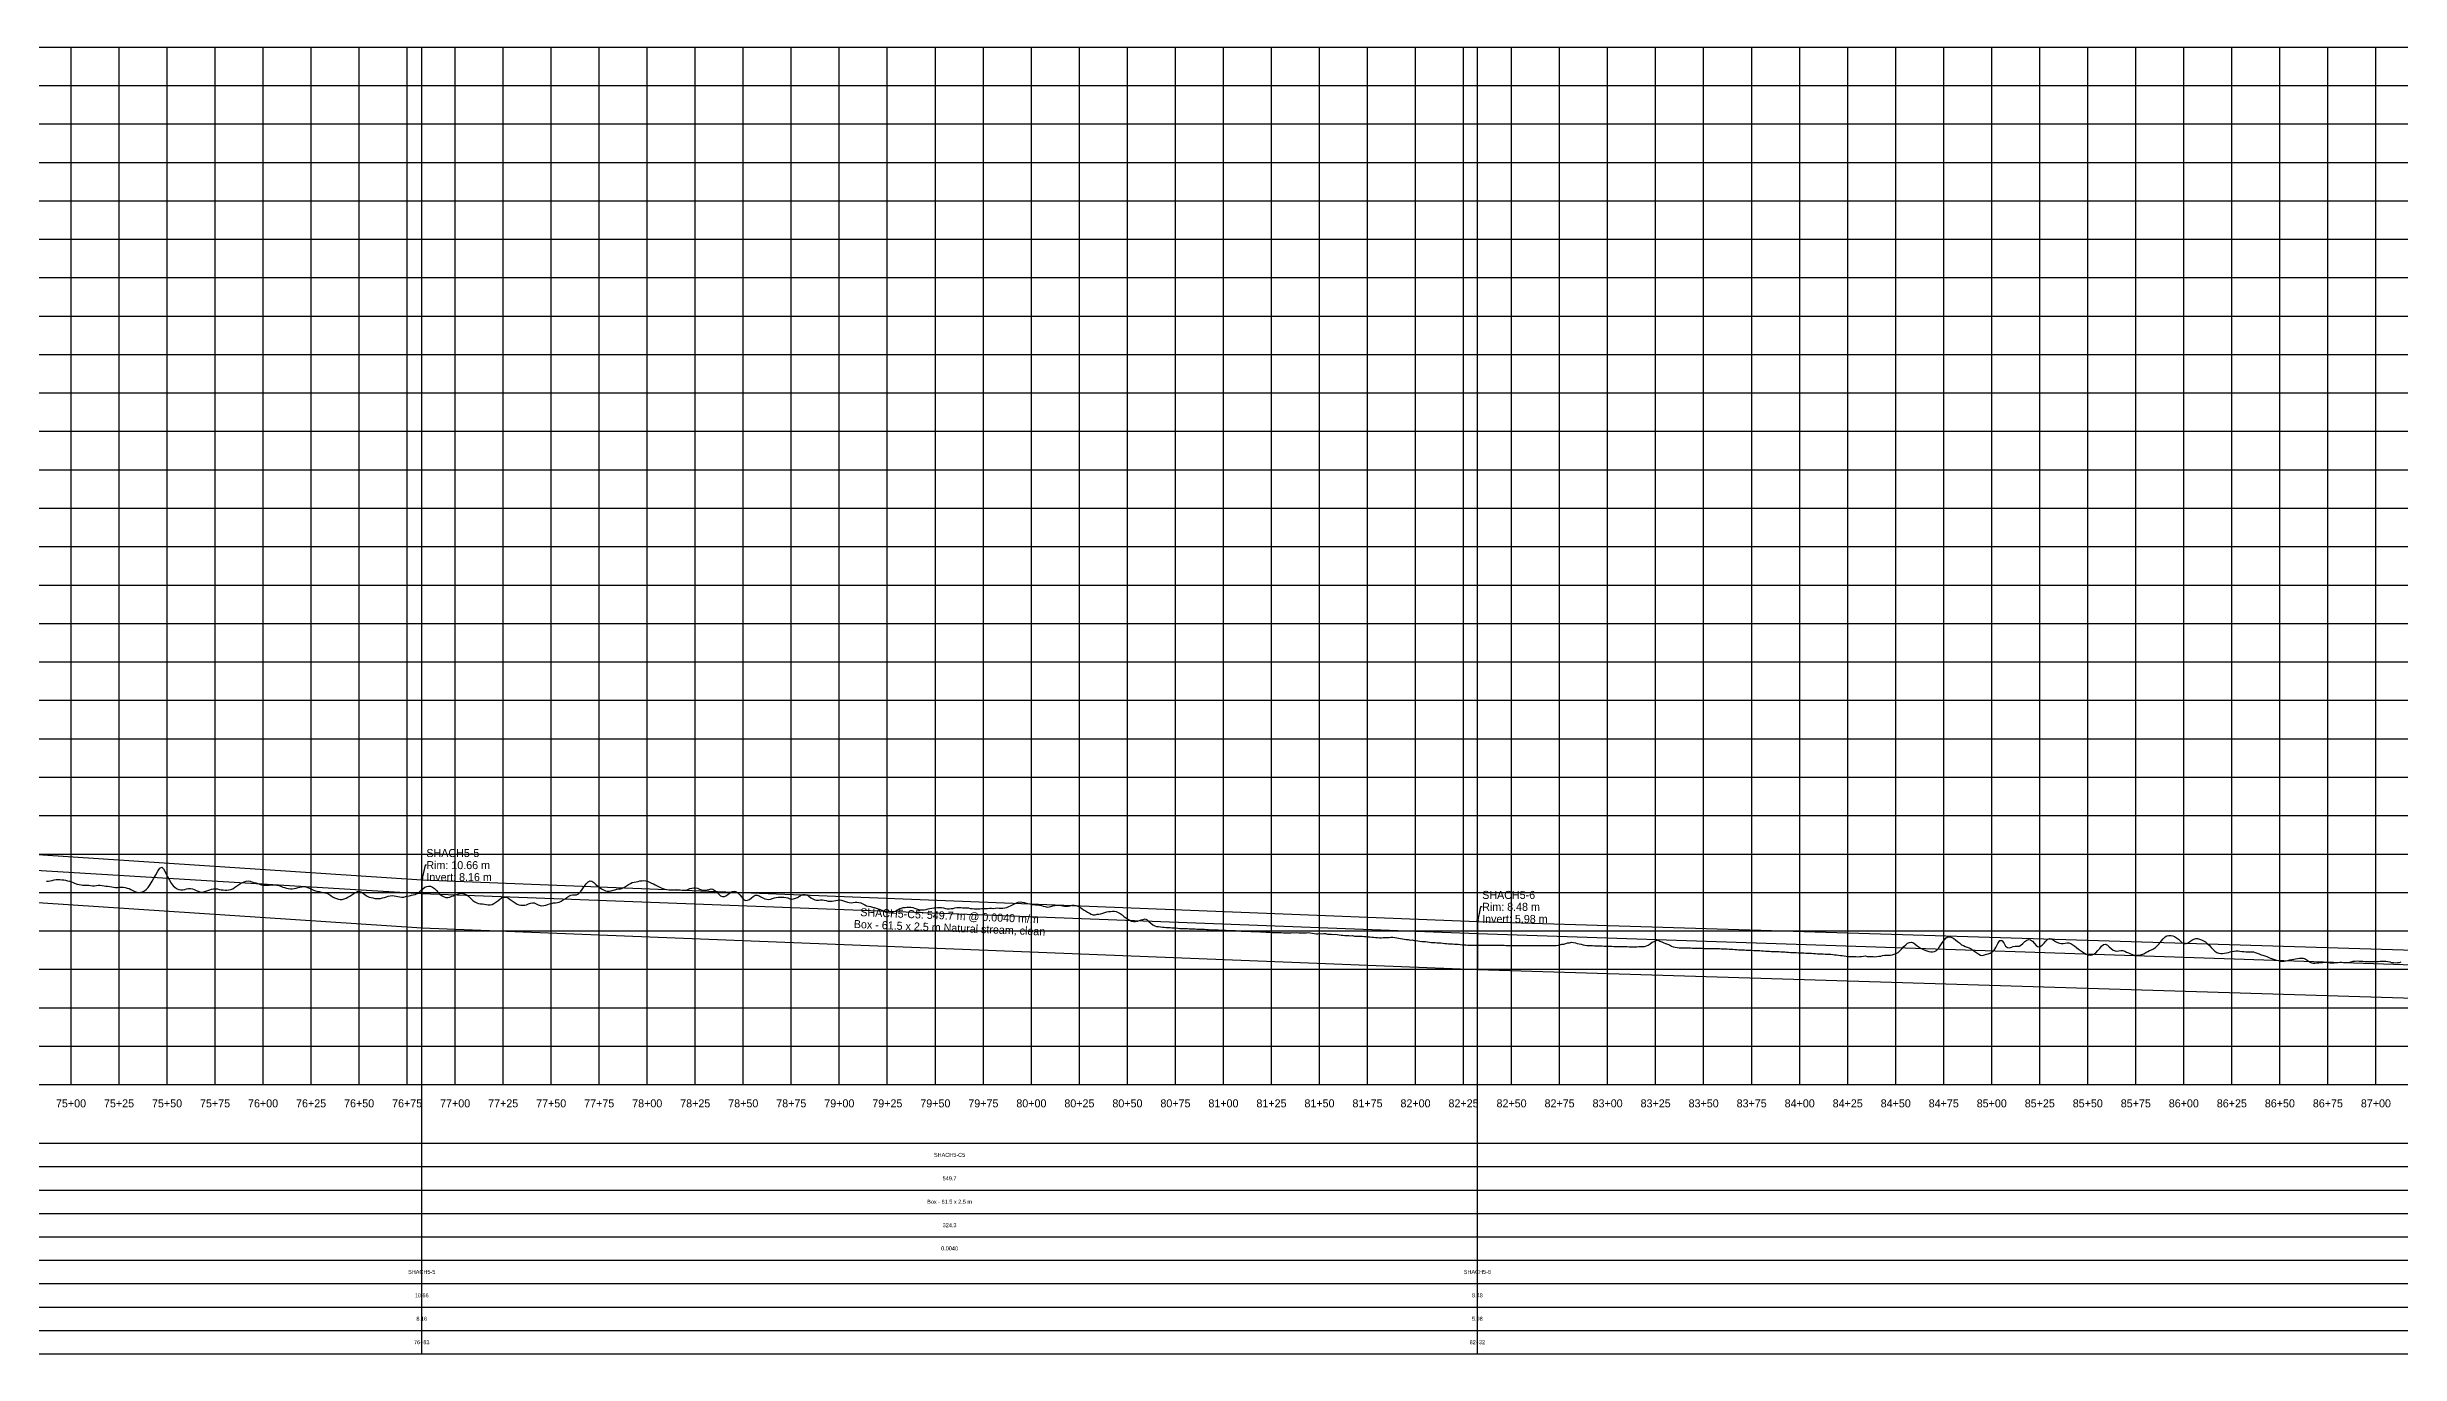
# Model space of a CAD drawing. Extents: x -64 to 9953, y -140 to 549.
# Drawn here: x 7488 to 8713, y -140 to 540 of the extents above; entities that cross this region are included whole.
import ezdxf
from ezdxf.enums import TextEntityAlignment as Align

# ---------------------------------------------------------------- set-up
doc = ezdxf.new("R2010")
doc.units = 0
for name, color, linetype in [('Annotation', 7, 'Continuous'), ('Annotation_Table', 254, 'Continuous'), ('Crown', 7, 'Continuous'), ('Grid', 254, 'Continuous'), ('Grid_Text', 7, 'Continuous'), ('Ground_Elevation', 3, 'Continuous'), ('Hydraulic_Grade', 5, 'Continuous'), ('Invert', 7, 'Continuous'), ('Structure', 7, 'Continuous')]:
    doc.layers.add(name, color=color, linetype=linetype)

msp = doc.modelspace()

# ---------------------------------------------------------------- linework, layer by layer
at = {"layer": 'Annotation', "color": 0}
for points in [[(7685, 114.2), (7684.3, 114.2), (7682.6, 106.6)], [(8234.7, 92.5), (8233.9, 92.5), (8232.2, 84.8)]]:
    msp.add_lwpolyline(points, dxfattribs=at)
for points in [[(7682.6, 106.6), (7682.4, 107.6), (7683.2, 107.4)], [(8232.2, 84.8), (8232, 85.8), (8232.8, 85.6)]]:
    msp.add_lwpolyline(points, close=True, dxfattribs=at)
at = {"layer": 'Annotation_Table', "color": 254}
for points in [[(7682.6, -140.2), (7682.6, 540)], [(8232.2, -140.2), (8232.2, 540)], [(-25, -30.5), (9925, -30.5)], [(-25, -42.7), (9925, -42.7)], [(-25, -54.9), (9925, -54.9)], [(-25, -67.1), (9925, -67.1)], [(-25, -79.2), (9925, -79.2)], [(-25, -91.4), (9925, -91.4)], [(-25, -103.6), (9925, -103.6)], [(-25, -115.8), (9925, -115.8)], [(-25, -128), (9925, -128)], [(-25, -140.2), (9925, -140.2)]]:
    msp.add_lwpolyline(points, dxfattribs=at)
at = {"layer": 'Crown', "color": 0}
for points in [[(7182.6, 139.5), (7682.6, 106.6)], [(7682.6, 106.6), (7682.6, 106.6)], [(7682.6, 106.6), (8232.2, 84.8)], [(8232.2, 84.8), (8232.2, 84.8)], [(8232.2, 84.8), (9916.7, 33.4)]]:
    msp.add_lwpolyline(points, dxfattribs=at)
at = {"layer": 'Grid', "color": 254}
for points in [[(-25, 540), (9925, 540)], [(7500, 0), (7500, 540)], [(7525, 0), (7525, 540)], [(7550, 0), (7550, 540)], [(7575, 0), (7575, 540)], [(7600, 0), (7600, 540)], [(7625, 0), (7625, 540)], [(7650, 0), (7650, 540)], [(7675, 0), (7675, 540)], [(7700, 0), (7700, 540)], [(7725, 0), (7725, 540)], [(7750, 0), (7750, 540)], [(7775, 0), (7775, 540)], [(7800, 0), (7800, 540)], [(7825, 0), (7825, 540)], [(7850, 0), (7850, 540)], [(7875, 0), (7875, 540)], [(7900, 0), (7900, 540)], [(7925, 0), (7925, 540)], [(7950, 0), (7950, 540)], [(7975, 0), (7975, 540)], [(8000, 0), (8000, 540)], [(8025, 0), (8025, 540)], [(8050, 0), (8050, 540)], [(8075, 0), (8075, 540)], [(8100, 0), (8100, 540)], [(8125, 0), (8125, 540)], [(8150, 0), (8150, 540)], [(8175, 0), (8175, 540)], [(8200, 0), (8200, 540)], [(8225, 0), (8225, 540)], [(8250, 0), (8250, 540)], [(8275, 0), (8275, 540)], [(8300, 0), (8300, 540)], [(8325, 0), (8325, 540)], [(8350, 0), (8350, 540)], [(8375, 0), (8375, 540)], [(8400, 0), (8400, 540)], [(8425, 0), (8425, 540)], [(8450, 0), (8450, 540)], [(8475, 0), (8475, 540)], [(8500, 0), (8500, 540)], [(8525, 0), (8525, 540)], [(8550, 0), (8550, 540)], [(8575, 0), (8575, 540)], [(8600, 0), (8600, 540)], [(8625, 0), (8625, 540)], [(8650, 0), (8650, 540)], [(8675, 0), (8675, 540)], [(8700, 0), (8700, 540)], [(-25, 520), (9925, 520)], [(-25, 500), (9925, 500)], [(-25, 480), (9925, 480)], [(-25, 460), (9925, 460)], [(-25, 440), (9925, 440)], [(-25, 420), (9925, 420)], [(-25, 400), (9925, 400)], [(-25, 380), (9925, 380)], [(-25, 360), (9925, 360)], [(-25, 340), (9925, 340)], [(-25, 320), (9925, 320)], [(-25, 300), (9925, 300)], [(-25, 280), (9925, 280)], [(-25, 260), (9925, 260)], [(-25, 240), (9925, 240)], [(-25, 220), (9925, 220)], [(-25, 200), (9925, 200)], [(-25, 180), (9925, 180)], [(-25, 160), (9925, 160)], [(-25, 140), (9925, 140)], [(-25, 120), (9925, 120)], [(-25, 100), (9925, 100)], [(-25, 80), (9925, 80)], [(-25, 60), (9925, 60)], [(-25, 40), (9925, 40)], [(-25, 20), (9925, 20)], [(-25, 0), (9925, 0)]]:
    msp.add_lwpolyline(points, dxfattribs=at)
at = {"layer": 'Ground_Elevation', "color": 3}
msp.add_lwpolyline([(7487.2, 105.8), (7488.2, 105.9), (7489.2, 106), (7490.2, 106.2), (7491.2, 106.5), (7492.2, 106.7), (7493.2, 106.8), (7494.2, 106.7), (7495.2, 106.6), (7496.2, 106.5), (7497.2, 106.3), (7498.2, 106.1), (7499.2, 105.9), (7500.2, 105.5), (7501.2, 105.1), (7502.2, 104.7), (7503.2, 104.3), (7504.2, 104.1), (7505.2, 103.9), (7506.2, 103.8), (7507.2, 103.8), (7508.2, 103.8), (7509.2, 103.7), (7510.2, 103.6), (7511.2, 103.5), (7512.2, 103.5), (7513.2, 103.6), (7514.2, 103.7), (7515.2, 103.7), (7516.2, 103.6), (7517.2, 103.5), (7518.2, 103.3), (7519.2, 103.2), (7520.2, 103), (7521.2, 102.9), (7522.2, 102.7), (7523.2, 102.6), (7524.2, 102.6), (7525.2, 102.7), (7526.2, 102.7), (7527.2, 102.7), (7528.2, 102.5), (7529.2, 102.3), (7530.2, 102), (7531.2, 101.6), (7532.2, 101), (7533.2, 100.5), (7534.2, 100.1), (7535.2, 100), (7536.2, 100.1), (7537.2, 100.3), (7538.2, 100.8), (7539.2, 101.5), (7540.2, 102.6), (7541.2, 104.1), (7542.2, 105.8), (7543.2, 107.4), (7544.2, 109.2), (7545.2, 111.1), (7546.2, 112.7), (7547.2, 113.2), (7548.2, 112.3), (7549.2, 110.3), (7550.2, 108.2), (7551.2, 106.3), (7552.2, 104.8), (7553.2, 103.5), (7554.2, 102.5), (7555.2, 101.8), (7556.2, 101.5), (7557.2, 101.4), (7558.2, 101.4), (7559.2, 101.6), (7560.2, 101.8), (7561.2, 102), (7562.2, 102), (7563.2, 101.9), (7564.2, 101.5), (7565.2, 101), (7566.2, 100.6), (7567.2, 100.2), (7568.2, 100.2), (7569.2, 100.3), (7570.2, 100.6), (7571.2, 101), (7572.2, 101.3), (7573.2, 101.7), (7574.2, 101.9), (7575.2, 101.9), (7576.2, 101.8), (7577.2, 101.6), (7578.2, 101.4), (7579.2, 101.3), (7580.2, 101.2), (7581.2, 101.2), (7582.2, 101.3), (7583.2, 101.5), (7584.2, 101.9), (7585.2, 102.5), (7586.2, 103.2), (7587.2, 104), (7588.2, 104.6), (7589.2, 105.1), (7590.2, 105.6), (7591.2, 105.9), (7592.2, 106), (7593.2, 105.8), (7594.2, 105.5), (7595.2, 105.2), (7596.2, 105), (7597.2, 104.7), (7598.2, 104.3), (7599.2, 103.9), (7600.2, 103.7), (7601.2, 103.7), (7602.2, 103.8), (7603.2, 103.8), (7604.2, 103.9), (7605.2, 103.9), (7606.2, 103.9), (7607.2, 103.8), (7608.2, 103.6), (7609.2, 103.2), (7610.2, 102.8), (7611.2, 102.5), (7612.2, 102.3), (7613.2, 102.1), (7614.2, 101.9), (7615.2, 101.8), (7616.2, 102), (7617.2, 102.3), (7618.2, 102.6), (7619.2, 102.8), (7620.2, 102.9), (7621.2, 103), (7622.2, 102.9), (7623.2, 102.6), (7624.2, 102.2), (7625.2, 101.7), (7626.2, 101.2), (7627.2, 100.9), (7628.2, 100.6), (7629.2, 100.4), (7630.2, 100.2), (7631.2, 100), (7632.2, 99.8), (7633.2, 99.6), (7634.2, 99.1), (7635.2, 98.4), (7636.2, 97.7), (7637.2, 97.1), (7638.2, 96.8), (7639.2, 96.5), (7640.2, 96.3), (7641.2, 96.4), (7642.2, 96.6), (7643.2, 97), (7644.2, 97.5), (7645.2, 98), (7646.2, 98.7), (7647.2, 99.4), (7648.2, 100), (7649.2, 100.4), (7650.2, 100.4), (7651.2, 100.1), (7652.2, 99.5), (7653.2, 98.8), (7654.2, 98.1), (7655.2, 97.6), (7656.2, 97.3), (7657.2, 97.1), (7658.2, 96.9), (7659.2, 96.9), (7660.2, 96.9), (7661.2, 96.9), (7662.2, 97.1), (7663.2, 97.3), (7664.2, 97.7), (7665.2, 98), (7666.2, 98.3), (7667.2, 98.4), (7668.2, 98.3), (7669.2, 98.1), (7670.2, 97.8), (7671.2, 97.7), (7672.2, 97.6), (7673.2, 97.6), (7674.2, 97.8), (7675.2, 98), (7676.2, 98.3), (7677.2, 98.5), (7678.2, 98.7), (7679.2, 99), (7680.2, 99.4), (7681.2, 100.1), (7682.2, 101), (7683.2, 101.9), (7684.2, 102.7), (7685.2, 103.1), (7686.2, 103.3), (7687.2, 103.2), (7688.2, 102.8), (7689.2, 102), (7690.2, 101), (7691.2, 99.9), (7692.2, 99), (7693.2, 98.2), (7694.2, 97.7), (7695.2, 97.4), (7696.2, 97.4), (7697.2, 97.6), (7698.2, 98), (7699.2, 98.3), (7700.2, 98.7), (7701.2, 99.1), (7702.2, 99.5), (7703.2, 99.6), (7704.2, 99.5), (7705.2, 99.1), (7706.2, 98.6), (7707.2, 97.8), (7708.2, 96.8), (7709.2, 95.8), (7710.2, 95.1), (7711.2, 94.6), (7712.2, 94.2), (7713.2, 94), (7714.2, 94), (7715.2, 93.9), (7716.2, 93.7), (7717.2, 93.6), (7718.2, 93.6), (7719.2, 93.8), (7720.2, 94.3), (7721.2, 94.9), (7722.2, 95.7), (7723.2, 96.5), (7724.2, 97.1), (7725.2, 97.4), (7726.2, 97.5), (7727.2, 97.3), (7728.2, 96.7), (7729.2, 96), (7730.2, 95.2), (7731.2, 94.5), (7732.2, 93.9), (7733.2, 93.5), (7734.2, 93.3), (7735.2, 93.3), (7736.2, 93.4), (7737.2, 93.6), (7738.2, 94), (7739.2, 94.4), (7740.2, 94.6), (7741.2, 94.5), (7742.2, 94.1), (7743.2, 93.6), (7744.2, 93.2), (7745.2, 93.1), (7746.2, 93.2), (7747.2, 93.4), (7748.2, 93.8), (7749.2, 94), (7750.2, 94.3), (7751.2, 94.5), (7752.2, 94.6), (7753.2, 94.8), (7754.2, 95), (7755.2, 95.5), (7756.2, 96.1), (7757.2, 96.7), (7758.2, 97.4), (7759.2, 98.1), (7760.2, 98.6), (7761.2, 98.8), (7762.2, 98.7), (7763.2, 98.8), (7764.2, 99.3), (7765.2, 100.3), (7766.2, 101.6), (7767.2, 103.1), (7768.2, 104.5), (7769.2, 105.6), (7770.2, 106), (7771.2, 105.8), (7772.2, 105.1), (7773.2, 104.2), (7774.2, 103.3), (7775.2, 102.6), (7776.2, 101.9), (7777.2, 101.3), (7778.2, 100.9), (7779.2, 100.7), (7780.2, 100.7), (7781.2, 100.9), (7782.2, 101.1), (7783.2, 101.4), (7784.2, 101.7), (7785.2, 101.8), (7786.2, 101.9), (7787.2, 102.2), (7788.2, 102.8), (7789.2, 103.4), (7790.2, 104.1), (7791.2, 104.6), (7792.2, 105.1), (7793.2, 105.3), (7794.2, 105.5), (7795.2, 105.7), (7796.2, 106), (7797.2, 106.1), (7798.2, 106.2), (7799.2, 106.1), (7800.2, 105.8), (7801.2, 105.4), (7802.2, 104.9), (7803.2, 104.4), (7804.2, 104), (7805.2, 103.5), (7806.2, 102.9), (7807.2, 102.4), (7808.2, 102), (7809.2, 101.7), (7810.2, 101.5), (7811.2, 101.4), (7812.2, 101.3), (7813.2, 101.3), (7814.2, 101.4), (7815.2, 101.5), (7816.2, 101.4), (7817.2, 101.3), (7818.2, 101.2), (7819.2, 101.1), (7820.2, 101.2), (7821.2, 101.6), (7822.2, 102), (7823.2, 102.3), (7824.2, 102.4), (7825.2, 102.4), (7826.2, 102.2), (7827.2, 101.7), (7828.2, 101.3), (7829.2, 101.1), (7830.2, 101.1), (7831.2, 101.3), (7832.2, 101.6), (7833.2, 101.9), (7834.2, 101.7), (7835.2, 101), (7836.2, 100.1), (7837.2, 99.1), (7838.2, 98.3), (7839.2, 97.8), (7840.2, 97.9), (7841.2, 98.4), (7842.2, 99.1), (7843.2, 99.8), (7844.2, 100.4), (7845.2, 100.7), (7846.2, 100.5), (7847.2, 99.8), (7848.2, 98.8), (7849.2, 97.5), (7850.2, 96.4), (7851.2, 95.8), (7852.2, 95.9), (7853.2, 96.4), (7854.2, 97.1), (7855.2, 97.9), (7856.2, 98.5), (7857.2, 98.6), (7858.2, 98.3), (7859.2, 97.7), (7860.2, 97.1), (7861.2, 96.7), (7862.2, 96.5), (7863.2, 96.4), (7864.2, 96.5), (7865.2, 96.8), (7866.2, 97.1), (7867.2, 97.3), (7868.2, 97.5), (7869.2, 97.5), (7870.2, 97.5), (7871.2, 97.5), (7872.2, 97.4), (7873.2, 97.1), (7874.2, 96.7), (7875.2, 96.5), (7876.2, 96.6), (7877.2, 97), (7878.2, 97.4), (7879.2, 98), (7880.2, 98.5), (7881.2, 98.9), (7882.2, 99), (7883.2, 98.7), (7884.2, 98), (7885.2, 97.2), (7886.2, 96.6), (7887.2, 96.2), (7888.2, 96), (7889.2, 96), (7890.2, 96.1), (7891.2, 96.1), (7892.2, 96), (7893.2, 95.8), (7894.2, 95.5), (7895.2, 95.5), (7896.2, 95.5), (7897.2, 95.6), (7898.2, 95.8), (7899.2, 95.9), (7900.2, 96.1), (7901.2, 96), (7902.2, 95.7), (7903.2, 95.3), (7904.2, 95), (7905.2, 94.7), (7906.2, 94.6), (7907.2, 94.8), (7908.2, 94.9), (7909.2, 94.9), (7910.2, 94.8), (7911.2, 94.5), (7912.2, 94.1), (7913.2, 93.6), (7914.2, 93.1), (7915.2, 92.8), (7916.2, 92.6), (7917.2, 92.4), (7918.2, 92.1), (7919.2, 91.8), (7920.2, 91.5), (7921.2, 91.2), (7922.2, 90.7), (7923.2, 90.2), (7924.2, 89.7), (7925.2, 89.5), (7926.2, 89.4), (7927.2, 89.6), (7928.2, 89.9), (7929.2, 90.3), (7930.2, 90.8), (7931.2, 91.4), (7932.2, 91.8), (7933.2, 92.1), (7934.2, 92.2), (7935.2, 92.4), (7936.2, 92.4), (7937.2, 92.4), (7938.2, 92.2), (7939.2, 91.8), (7940.2, 91.4), (7941.2, 91.1), (7942.2, 90.9), (7943.2, 90.9), (7944.2, 91), (7945.2, 91.2), (7946.2, 91.4), (7947.2, 91.6), (7948.2, 91.8), (7949.2, 91.9), (7950.2, 92), (7951.2, 92.1), (7952.2, 92.2), (7953.2, 92.2), (7954.2, 91.9), (7955.2, 91.6), (7956.2, 91.5), (7957.2, 91.5), (7958.2, 91.6), (7959.2, 91.7), (7960.2, 91.9), (7961.2, 92.1), (7962.2, 92.1), (7963.2, 92.1), (7964.2, 92), (7965.2, 92), (7966.2, 92), (7967.2, 91.9), (7968.2, 91.7), (7969.2, 91.6), (7970.2, 91.5), (7971.2, 91.4), (7972.2, 91.4), (7973.2, 91.5), (7974.2, 91.6), (7975.2, 91.7), (7976.2, 91.7), (7977.2, 91.7), (7978.2, 91.8), (7979.2, 91.8), (7980.2, 91.7), (7981.2, 91.8), (7982.2, 91.9), (7983.2, 91.8), (7984.2, 91.8), (7985.2, 91.8), (7986.2, 91.9), (7987.2, 92.2), (7988.2, 92.6), (7989.2, 93.1), (7990.2, 93.6), (7991.2, 94.1), (7992.2, 94.6), (7993.2, 95), (7994.2, 95.1), (7995.2, 94.9), (7996.2, 94.7), (7997.2, 94.4), (7998.2, 94.2), (7999.2, 94), (8000.2, 93.8), (8001.2, 93.7), (8002.2, 93.6), (8003.2, 93.5), (8004.2, 93.4), (8005.2, 93.2), (8006.2, 92.8), (8007.2, 92.6), (8008.2, 92.4), (8009.2, 92.5), (8010.2, 92.7), (8011.2, 93), (8012.2, 93.2), (8013.2, 93.3), (8014.2, 93.4), (8015.2, 93.3), (8016.2, 93.1), (8017.2, 92.8), (8018.2, 92.8), (8019.2, 92.9), (8020.2, 93.1), (8021.2, 93.3), (8022.2, 93.3), (8023.2, 93.2), (8024.2, 92.8), (8025.2, 92.3), (8026.2, 91.6), (8027.2, 91), (8028.2, 90.4), (8029.2, 89.8), (8030.2, 89.2), (8031.2, 88.7), (8032.2, 88.4), (8033.2, 88.4), (8034.2, 88.6), (8035.2, 88.7), (8036.2, 88.9), (8037.2, 89.2), (8038.2, 89.6), (8039.2, 89.9), (8040.2, 90), (8041.2, 90.1), (8042.2, 90.2), (8043.2, 90.2), (8044.2, 90), (8045.2, 89.6), (8046.2, 89), (8047.2, 88.3), (8048.2, 87.4), (8049.2, 86.7), (8050.2, 86), (8051.2, 85.5), (8052.2, 85), (8053.2, 84.9), (8054.2, 84.9), (8055.2, 85), (8056.2, 85.4), (8057.2, 85.8), (8058.2, 85.9), (8059.2, 86.2), (8060.2, 85.8), (8061.2, 84.8), (8062.2, 84), (8063.2, 83.2), (8064.2, 82.6), (8065.2, 82.3), (8066.2, 82.2), (8067.2, 82.1), (8068.2, 82), (8069.2, 82), (8070.2, 81.8), (8071.2, 81.7), (8072.2, 81.7), (8073.2, 81.6), (8074.2, 81.5), (8075.2, 81.5), (8076.2, 81.4), (8077.2, 81.3), (8078.2, 81.3), (8079.2, 81.2), (8080.2, 81.2), (8081.2, 81.2), (8082.2, 81.1), (8083.2, 81.1), (8084.2, 81), (8085.2, 81), (8086.2, 80.9), (8087.2, 80.9), (8088.2, 80.8), (8089.2, 80.8), (8090.2, 80.8), (8091.2, 80.7), (8092.2, 80.7), (8093.2, 80.6), (8094.2, 80.6), (8095.2, 80.5), (8096.2, 80.5), (8097.2, 80.5), (8098.2, 80.4), (8099.2, 80.4), (8100.2, 80.3), (8101.2, 80.3), (8102.2, 80.2), (8103.2, 80.2), (8104.2, 80.2), (8105.2, 80.1), (8106.2, 80.1), (8107.2, 80), (8108.2, 80), (8109.2, 79.9), (8110.2, 79.9), (8111.2, 79.8), (8112.2, 79.8), (8113.2, 79.8), (8114.2, 79.7), (8115.2, 79.7), (8116.2, 79.7), (8117.2, 79.6), (8118.2, 79.6), (8119.2, 79.5), (8120.2, 79.5), (8121.2, 79.5), (8122.2, 79.4), (8123.2, 79.3), (8124.2, 79.3), (8125.2, 79.2), (8126.2, 79.2), (8127.2, 79.2), (8128.2, 79.1), (8129.2, 79.1), (8130.2, 79.1), (8131.2, 79), (8132.2, 79), (8133.2, 79), (8134.2, 79), (8135.2, 79), (8136.2, 79.1), (8137.2, 79), (8138.2, 79.1), (8139.2, 79), (8140.2, 78.9), (8141.2, 78.9), (8142.2, 78.9), (8143.2, 78.9), (8144.2, 79.1), (8145.2, 78.9), (8146.2, 78.8), (8147.2, 78.7), (8148.2, 78.5), (8149.2, 78.5), (8150.2, 78.6), (8151.2, 78.5), (8152.2, 78.6), (8153.2, 78.6), (8154.2, 78.3), (8155.2, 78.3), (8156.2, 78.2), (8157.2, 78.1), (8158.2, 78.2), (8159.2, 78.1), (8160.2, 77.9), (8161.2, 77.8), (8162.2, 77.7), (8163.2, 77.6), (8164.2, 77.5), (8165.2, 77.5), (8166.2, 77.4), (8167.2, 77.5), (8168.2, 77.3), (8169.2, 77.3), (8170.2, 77.2), (8171.2, 77.2), (8172.2, 77.3), (8173.2, 77.1), (8174.2, 77), (8175.2, 76.9), (8176.2, 76.8), (8177.2, 76.7), (8178.2, 76.7), (8179.2, 76.6), (8180.2, 76.5), (8181.2, 76.4), (8182.2, 76.4), (8183.2, 76.5), (8184.2, 76.5), (8185.2, 76.5), (8186.2, 76.6), (8187.2, 76.7), (8188.2, 76.7), (8189.2, 76.6), (8190.2, 76.4), (8191.2, 76.2), (8192.2, 76), (8193.2, 75.8), (8194.2, 75.7), (8195.2, 75.5), (8196.2, 75.5), (8197.2, 75.2), (8198.2, 75.3), (8199.2, 75), (8200.2, 74.9), (8201.2, 74.8), (8202.2, 74.7), (8203.2, 74.5), (8204.2, 74.4), (8205.2, 74.4), (8206.2, 74.3), (8207.2, 74.1), (8208.2, 74), (8209.2, 74), (8210.2, 73.9), (8211.2, 73.8), (8212.2, 73.7), (8213.2, 73.7), (8214.2, 73.6), (8215.2, 73.5), (8216.2, 73.4), (8217.2, 73.3), (8218.2, 73.2), (8219.2, 73.2), (8220.2, 73.1), (8221.2, 73), (8222.2, 73), (8223.2, 72.9), (8224.2, 72.8), (8225.2, 72.7), (8226.2, 72.7), (8227.2, 72.6), (8228.2, 72.6), (8229.2, 72.6), (8230.2, 72.5), (8231.2, 72.5), (8232.2, 72.5), (8233.2, 72.5), (8234.2, 72.5), (8235.2, 72.5), (8236.2, 72.5), (8237.2, 72.5), (8238.2, 72.5), (8239.2, 72.5), (8240.2, 72.5), (8241.2, 72.5), (8242.2, 72.5), (8243.2, 72.5), (8244.2, 72.5), (8245.2, 72.5), (8246.2, 72.5), (8247.2, 72.4), (8248.2, 72.4), (8249.2, 72.4), (8250.2, 72.4), (8251.2, 72.4), (8252.2, 72.4), (8253.2, 72.4), (8254.2, 72.4), (8255.2, 72.4), (8256.2, 72.4), (8257.2, 72.4), (8258.2, 72.4), (8259.2, 72.4), (8260.2, 72.4), (8261.2, 72.3), (8262.2, 72.3), (8263.2, 72.3), (8264.2, 72.3), (8265.2, 72.3), (8266.2, 72.3), (8267.2, 72.3), (8268.2, 72.3), (8269.2, 72.3), (8270.2, 72.3), (8271.2, 72.3), (8272.2, 72.4), (8273.2, 72.4), (8274.2, 72.5), (8275.2, 72.8), (8276.2, 73), (8277.2, 73.1), (8278.2, 73.4), (8279.2, 73.7), (8280.2, 73.8), (8281.2, 74.1), (8282.2, 74), (8283.2, 73.7), (8284.2, 73.4), (8285.2, 73.2), (8286.2, 73), (8287.2, 72.7), (8288.2, 72.5), (8289.2, 72.4), (8290.2, 72.3), (8291.2, 72.3), (8292.2, 72.3), (8293.2, 72.2), (8294.2, 72.2), (8295.2, 72.2), (8296.2, 72.2), (8297.2, 72.2), (8298.2, 72.1), (8299.2, 72.1), (8300.2, 72), (8301.2, 72), (8302.2, 72), (8303.2, 71.9), (8304.2, 71.9), (8305.2, 71.9), (8306.2, 71.8), (8307.2, 71.8), (8308.2, 71.8), (8309.2, 71.8), (8310.2, 71.8), (8311.2, 71.7), (8312.2, 71.7), (8313.2, 71.7), (8314.2, 71.7), (8315.2, 71.7), (8316.2, 71.8), (8317.2, 71.8), (8318.2, 71.8), (8319.2, 71.9), (8320.2, 72.2), (8321.2, 72.5), (8322.2, 73.2), (8323.2, 74.1), (8324.2, 74.4), (8325.2, 75), (8326.2, 75.2), (8327.2, 74.6), (8328.2, 74.3), (8329.2, 73.8), (8330.2, 73.4), (8331.2, 73), (8332.2, 72.8), (8333.2, 72.1), (8334.2, 71.7), (8335.2, 71.5), (8336.2, 71.3), (8337.2, 71.2), (8338.2, 71.2), (8339.2, 71.2), (8340.2, 71.1), (8341.2, 71.1), (8342.2, 71.1), (8343.2, 71.1), (8344.2, 71), (8345.2, 71), (8346.2, 71), (8347.2, 71), (8348.2, 71), (8349.2, 71), (8350.2, 70.9), (8351.2, 70.9), (8352.2, 70.9), (8353.2, 70.9), (8354.2, 70.9), (8355.2, 70.8), (8356.2, 70.8), (8357.2, 70.8), (8358.2, 70.8), (8359.2, 70.7), (8360.2, 70.7), (8361.2, 70.6), (8362.2, 70.6), (8363.2, 70.5), (8364.2, 70.5), (8365.2, 70.4), (8366.2, 70.3), (8367.2, 70.3), (8368.2, 70.2), (8369.2, 70.2), (8370.2, 70.1), (8371.2, 70.1), (8372.2, 70), (8373.2, 70), (8374.2, 69.9), (8375.2, 69.9), (8376.2, 69.8), (8377.2, 69.8), (8378.2, 69.7), (8379.2, 69.7), (8380.2, 69.6), (8381.2, 69.6), (8382.2, 69.5), (8383.2, 69.5), (8384.2, 69.4), (8385.2, 69.3), (8386.2, 69.3), (8387.2, 69.2), (8388.2, 69.2), (8389.2, 69.2), (8390.2, 69.1), (8391.2, 69), (8392.2, 69), (8393.2, 68.9), (8394.2, 68.9), (8395.2, 68.8), (8396.2, 68.8), (8397.2, 68.7), (8398.2, 68.7), (8399.2, 68.6), (8400.2, 68.6), (8401.2, 68.5), (8402.2, 68.5), (8403.2, 68.4), (8404.2, 68.4), (8405.2, 68.3), (8406.2, 68.3), (8407.2, 68.2), (8408.2, 68.2), (8409.2, 68.1), (8410.2, 68.1), (8411.2, 68), (8412.2, 68), (8413.2, 67.9), (8414.2, 67.9), (8415.2, 67.8), (8416.2, 67.8), (8417.2, 67.7), (8418.2, 67.6), (8419.2, 67.5), (8420.2, 67.4), (8421.2, 67.2), (8422.2, 67.1), (8423.2, 67), (8424.2, 66.9), (8425.2, 66.7), (8426.2, 66.7), (8427.2, 66.6), (8428.2, 66.6), (8429.2, 66.7), (8430.2, 66.5), (8431.2, 66.6), (8432.2, 66.7), (8433.2, 66.8), (8434.2, 67), (8435.2, 66.7), (8436.2, 66.6), (8437.2, 66.7), (8438.2, 66.6), (8439.2, 66.5), (8440.2, 66.7), (8441.2, 66.8), (8442.2, 66.9), (8443.2, 67.1), (8444.2, 67.3), (8445.2, 67.4), (8446.2, 67.4), (8447.2, 67.4), (8448.2, 67.6), (8449.2, 67.9), (8450.2, 68.2), (8451.2, 68.7), (8452.2, 69.6), (8453.2, 70.7), (8454.2, 71.8), (8455.2, 72.8), (8456.2, 73.6), (8457.2, 74), (8458.2, 74.1), (8459.2, 73.8), (8460.2, 73), (8461.2, 72.2), (8462.2, 71.5), (8463.2, 70.9), (8464.2, 70.4), (8465.2, 69.9), (8466.2, 69.6), (8467.2, 69.3), (8468.2, 69.1), (8469.2, 69.1), (8470.2, 69.2), (8471.2, 69.8), (8472.2, 70.8), (8473.2, 72.2), (8474.2, 73.8), (8475.2, 75.2), (8476.2, 76.3), (8477.2, 76.8), (8478.2, 76.9), (8479.2, 76.6), (8480.2, 76), (8481.2, 75.3), (8482.2, 74.5), (8483.2, 73.7), (8484.2, 72.8), (8485.2, 72.3), (8486.2, 71.8), (8487.2, 71.5), (8488.2, 71.1), (8489.2, 70.6), (8490.2, 69.9), (8491.2, 69.3), (8492.2, 68.5), (8493.2, 67.8), (8494.2, 67.3), (8495.2, 67.2), (8496.2, 67.5), (8497.2, 67.8), (8498.2, 68), (8499.2, 68.4), (8500.2, 69), (8501.2, 70), (8502.2, 71.4), (8503.2, 73.5), (8504.2, 74.9), (8505.2, 75), (8506.2, 73.8), (8507.2, 72.1), (8508.2, 71.3), (8509.2, 71.2), (8510.2, 71.5), (8511.2, 71.9), (8512.2, 72), (8513.2, 72), (8514.2, 72.1), (8515.2, 72.6), (8516.2, 73.4), (8517.2, 74.4), (8518.2, 75.1), (8519.2, 75.5), (8520.2, 75.3), (8521.2, 74.6), (8522.2, 73.5), (8523.2, 72.3), (8524.2, 71.7), (8525.2, 71.8), (8526.2, 72.5), (8527.2, 73.6), (8528.2, 74.7), (8529.2, 75.7), (8530.2, 76), (8531.2, 75.8), (8532.2, 75.1), (8533.2, 74.4), (8534.2, 73.9), (8535.2, 73.6), (8536.2, 73.4), (8537.2, 73.4), (8538.2, 73.6), (8539.2, 73.8), (8540.2, 73.8), (8541.2, 73.5), (8542.2, 72.8), (8543.2, 72), (8544.2, 71.3), (8545.2, 70.5), (8546.2, 69.7), (8547.2, 69), (8548.2, 68.3), (8549.2, 67.8), (8550.2, 67.5), (8551.2, 67.4), (8552.2, 67.5), (8553.2, 67.9), (8554.2, 68.6), (8555.2, 69.7), (8556.2, 70.9), (8557.2, 72), (8558.2, 72.9), (8559.2, 73), (8560.2, 72.6), (8561.2, 71.7), (8562.2, 70.8), (8563.2, 70), (8564.2, 69.6), (8565.2, 69.5), (8566.2, 69.6), (8567.2, 69.8), (8568.2, 69.7), (8569.2, 69.4), (8570.2, 68.9), (8571.2, 68.5), (8572.2, 68), (8573.2, 67.7), (8574.2, 67.4), (8575.2, 67.4), (8576.2, 67.4), (8577.2, 67.5), (8578.2, 67.7), (8579.2, 68.1), (8580.2, 68.7), (8581.2, 69.2), (8582.2, 69.7), (8583.2, 70.1), (8584.2, 70.6), (8585.2, 71.3), (8586.2, 72.2), (8587.2, 73.3), (8588.2, 74.6), (8589.2, 75.8), (8590.2, 76.8), (8591.2, 77.4), (8592.2, 77.6), (8593.2, 77.5), (8594.2, 77.4), (8595.2, 77), (8596.2, 76.4), (8597.2, 75.6), (8598.2, 74.7), (8599.2, 73.8), (8600.2, 73.4), (8601.2, 73.4), (8602.2, 73.8), (8603.2, 74.4), (8604.2, 75.1), (8605.2, 75.7), (8606.2, 76.1), (8607.2, 76), (8608.2, 75.7), (8609.2, 75.3), (8610.2, 74.8), (8611.2, 74.2), (8612.2, 73.4), (8613.2, 72.5), (8614.2, 71.4), (8615.2, 70.3), (8616.2, 69.4), (8617.2, 68.8), (8618.2, 68.4), (8619.2, 68.2), (8620.2, 68.2), (8621.2, 68.3), (8622.2, 68.5), (8623.2, 68.7), (8624.2, 69), (8625.2, 69.3), (8626.2, 69.5), (8627.2, 69.6), (8628.2, 69.6), (8629.2, 69.5), (8630.2, 69.3), (8631.2, 69.2), (8632.2, 69.1), (8633.2, 69.1), (8634.2, 69.1), (8635.2, 69.1), (8636.2, 69.1), (8637.2, 68.8), (8638.2, 68.4), (8639.2, 68), (8640.2, 67.6), (8641.2, 67.3), (8642.2, 67), (8643.2, 66.6), (8644.2, 66.2), (8645.2, 65.8), (8646.2, 65.5), (8647.2, 65.1), (8648.2, 64.8), (8649.2, 64.5), (8650.2, 64.2), (8651.2, 64.1), (8652.2, 64.2), (8653.2, 64.4), (8654.2, 64.6), (8655.2, 64.9), (8656.2, 65.1), (8657.2, 65.2), (8658.2, 65.4), (8659.2, 65.6), (8660.2, 65.8), (8661.2, 65.8), (8662.2, 65.8), (8663.2, 65.4), (8664.2, 64.8), (8665.2, 64.1), (8666.2, 63.5), (8667.2, 63.2), (8668.2, 63.2), (8669.2, 63.3), (8670.2, 63.4), (8671.2, 63.5), (8672.2, 63.6), (8673.2, 63.7), (8674.2, 63.7), (8675.2, 63.5), (8676.2, 63.4), (8677.2, 63.3), (8678.2, 63.4), (8679.2, 63.5), (8680.2, 63.6), (8681.2, 63.7), (8682.2, 63.7), (8683.2, 63.6), (8684.2, 63.6), (8685.2, 63.6), (8686.2, 63.7), (8687.2, 63.9), (8688.2, 64.2), (8689.2, 64.3), (8690.2, 64.4), (8691.2, 64.2), (8692.2, 64.2), (8693.2, 64.2), (8694.2, 64.1), (8695.2, 64.1), (8696.2, 64), (8697.2, 64), (8698.2, 64), (8699.2, 64), (8700.2, 64), (8701.2, 64.1), (8702.2, 64.2), (8703.2, 64.2), (8704.2, 64.2), (8705.2, 64.2), (8706.2, 64), (8707.2, 63.8), (8708.2, 63.6), (8709.2, 63.5), (8710.2, 63.4), (8711.2, 63.5), (8712.2, 63.6), (8713.2, 63.9)], dxfattribs=at)
at = {"layer": 'Hydraulic_Grade', "color": 5}
for points in [[(7182.6, 129.7), (7682.6, 99.4)], [(7682.6, 99.4), (7682.6, 99.4)], [(7682.6, 99.4), (8232.2, 78.6)], [(8232.2, 78.6), (8232.2, 78.6)], [(8232.2, 78.6), (9916.7, 22.2)]]:
    msp.add_lwpolyline(points, dxfattribs=at)
at = {"layer": 'Invert', "color": 0}
for points in [[(7182.6, 114.5), (7682.6, 81.6)], [(7682.6, 81.6), (7682.6, 81.6)], [(7682.6, 81.6), (8232.2, 59.8)], [(8232.2, 59.8), (8232.2, 59.8)], [(8232.2, 59.8), (9916.7, 8.4)]]:
    msp.add_lwpolyline(points, dxfattribs=at)
at = {"layer": 'Structure', "color": 0}
for points in [[(7682.6, 106.6), (7682.6, 81.6)], [(7682.6, 106.6), (7682.6, 81.6)], [(8232.2, 84.8), (8232.2, 59.8)], [(8232.2, 84.8), (8232.2, 59.8)]]:
    msp.add_lwpolyline(points, dxfattribs=at)

# ---------------------------------------------------------------- texts
at = {"layer": 'Annotation', "color": 0}
for s, height, p in [('SHACH5-5', 4.17, (7685, 120.5)), ('Rim: 10.66 m', 4.167, (7685, 114.2)), ('Invert: 8.16 m', 4.167, (7685, 108)), ('SHACH5-6', 4.17, (8234.7, 98.7)), ('Rim: 8.48 m', 4.167, (8234.7, 92.5)), ('Invert: 5.98 m', 4.167, (8234.7, 86.2))]:
    msp.add_text(s, height=height, dxfattribs=at).set_placement(p, align=Align.MIDDLE_LEFT)
for s, p in [('SHACH5-C5: 549.7 m @ 0.0040 m/m', (7957.4, 87.9)), ('Box - 61.5 x 2.5 m Natural stream, clean', (7957.4, 81.6))]:
    msp.add_text(s, height=4.167, rotation=357.7309, dxfattribs=at).set_placement(p, align=Align.MIDDLE_CENTER)
at = {"layer": 'Annotation_Table', "color": 0}
for s, height, p in [('SHACH5-C5', 2.08, (7957.4, -36.6)), ('549.7', 2.08, (7957.4, -48.8)), ('Box - 61.5 x 2.5 m', 2.083, (7957.4, -61)), ('324.3', 2.08, (7957.4, -73.2)), ('0.0040', 2.08, (7957.4, -85.3)), ('SHACH5-5', 2.08, (7682.6, -97.5)), ('SHACH5-6', 2.08, (8232.2, -97.5)), ('10.66', 2.08, (7682.6, -109.7)), ('8.48', 2.08, (8232.2, -109.7)), ('8.16', 2.08, (7682.6, -121.9)), ('5.98', 2.08, (8232.2, -121.9)), ('76+83', 2.08, (7682.6, -134.1)), ('82+32', 2.08, (8232.2, -134.1))]:
    msp.add_text(s, height=height, dxfattribs=at).set_placement(p, align=Align.MIDDLE_CENTER)
at = {"layer": 'Grid_Text', "color": 0}
for s, p in [('75+00', (7500, -7.7)), ('75+25', (7525, -7.7)), ('75+50', (7550, -7.7)), ('75+75', (7575, -7.7)), ('76+00', (7600, -7.7)), ('76+25', (7625, -7.7)), ('76+50', (7650, -7.7)), ('76+75', (7675, -7.7)), ('77+00', (7700, -7.7)), ('77+25', (7725, -7.7)), ('77+50', (7750, -7.7)), ('77+75', (7775, -7.7)), ('78+00', (7800, -7.7)), ('78+25', (7825, -7.7)), ('78+50', (7850, -7.7)), ('78+75', (7875, -7.7)), ('79+00', (7900, -7.7)), ('79+25', (7925, -7.7)), ('79+50', (7950, -7.7)), ('79+75', (7975, -7.7)), ('80+00', (8000, -7.7)), ('80+25', (8025, -7.7)), ('80+50', (8050, -7.7)), ('80+75', (8075, -7.7)), ('81+00', (8100, -7.7)), ('81+25', (8125, -7.7)), ('81+50', (8150, -7.7)), ('81+75', (8175, -7.7)), ('82+00', (8200, -7.7)), ('82+25', (8225, -7.7)), ('82+50', (8250, -7.7)), ('82+75', (8275, -7.7)), ('83+00', (8300, -7.7)), ('83+25', (8325, -7.7)), ('83+50', (8350, -7.7)), ('83+75', (8375, -7.7)), ('84+00', (8400, -7.7)), ('84+25', (8425, -7.7)), ('84+50', (8450, -7.7)), ('84+75', (8475, -7.7)), ('85+00', (8500, -7.7)), ('85+25', (8525, -7.7)), ('85+50', (8550, -7.7)), ('85+75', (8575, -7.7)), ('86+00', (8600, -7.7)), ('86+25', (8625, -7.7)), ('86+50', (8650, -7.7)), ('86+75', (8675, -7.7)), ('87+00', (8700, -7.7))]:
    msp.add_text(s, height=4.17, dxfattribs=at).set_placement(p, align=Align.TOP_CENTER)

doc.saveas('drawing.dxf')
